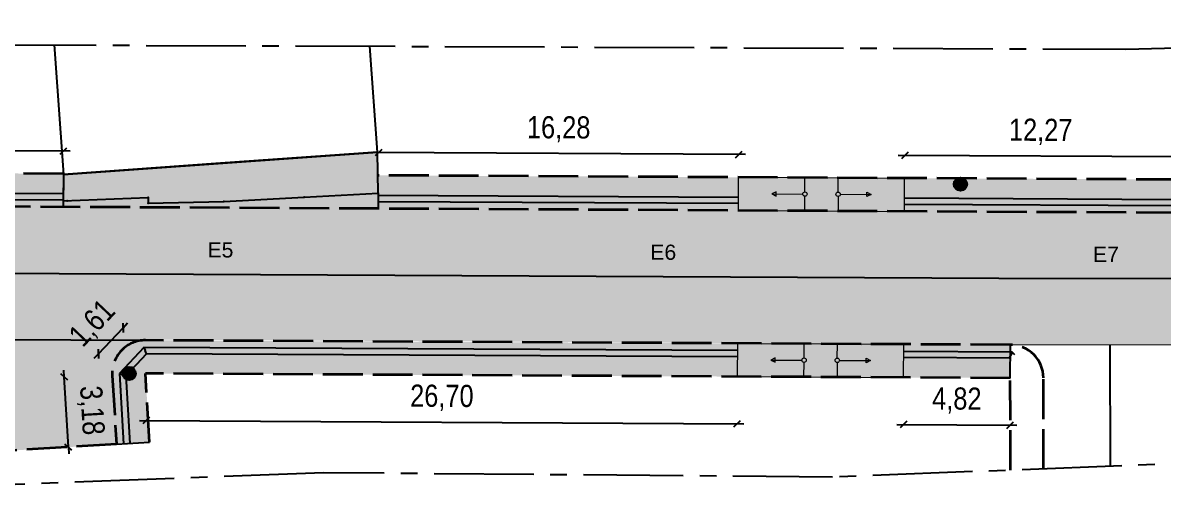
# Model space of a CAD drawing. Header units: feet. Extents: x 203667 to 205527, y 9204857 to 9205156.
# Drawn here: x 204262.3 to 204313.8, y 9205023.3 to 9205044.9 of the extents above; entities that cross this region are included whole.
import ezdxf

# ---------------------------------------------------------------- set-up
doc = ezdxf.new("R2010")
doc.units = ezdxf.units.FT
doc.header["$LTSCALE"] = 0.3
doc.header["$MEASUREMENT"] = 0
for name, pattern in [('ACAD_ISO02W100', [15, 12, -3]), ('CENTER2', [1.125, 0.75, -0.125, 0.125, -0.125]), ('CONTINUO', [0])]:
    doc.linetypes.add(name, pattern=pattern)
for name, color, linetype in [('_EIXO PROJETADO', 2, 'Continuous'), ('C-ROAD-CNTR-N', 92, 'Continuous'), ('CALÇADA', 3, 'Continuous'), ('Calçada Projetada', 20, 'Continuous'), ('cotas1', 7, 'Continuous'), ('Edificação Existente', 1, 'Continuous'), ('F-HZ-ESTACA', 98, 'Continuous'), ('MF', 7, 'CONTINUO'), ('Pavimento projetado', 51, 'Continuous'), ('PONTOS_SUBSTITUIDOS', 7, 'Continuous'), ('Poste e Rede Elétrica', 6, 'Continuous'), ('SINALIZACAO', 1, 'Continuous')]:
    doc.layers.add(name, color=color, linetype=linetype)
for name, color, linetype, lineweight in [('Alvenaria de 1 Vez', 6, 'ACAD_ISO02W100', 35), ('Cotas Acessibilidade', 5, 'Continuous', 25), ('Cotas Calçadas', 7, 'Continuous', 25), ('EDIF', 7, 'Continuous', 0), ('MEIO FIO PROJETADO', 7, 'ACAD_ISO02W100', 35), ('PENA015', 1, 'Continuous', 15)]:
    doc.layers.add(name, color=color, linetype=linetype, lineweight=lineweight)
doc.styles.add('Arial', font='arial.ttf')
doc.styles.add('TARCISIO', font='swissci.ttf')
doc.dimstyles.new('Cota Piso Tatil', dxfattribs={"dimtxt": 1, "dimasz": 0.3, "dimexe": 1, "dimexo": 1, "dimgap": 0.5, "dimtad": 1, "dimzin": 4, "dimtxsty": 'TARCISIO', "dimblk": 'OBLIQUE', "dimcen": -2, "dimdle": 0.3, "dimse1": 1, "dimse2": 1, "dimclrd": 256, "dimclre": 256, "dimclrt": 5, "dimadec": 0, "dimazin": 0, "dimtfac": 1, "dimtix": 1, "dimtmove": 0, "dimatfit": 3, "dimldrblk": 'DOT', "dimfxl": 1, "dimlwd": -1, "dimlwe": -1, "dimarcsym": 0})

# ---------------------------------------------------------------- blocks, each defined once
blk = doc.blocks.new('r150')
at = {"linetype": 'Continuous'}
h = blk.add_hatch(color=4, dxfattribs=at)
h.dxf.hatch_style = 1
edge = h.paths.add_edge_path()
edge.add_arc((0, 0.907), 0.1, 180, 270, ccw=False)
edge.add_line((-0.1, 0.907), (-1.3, 0.907))
edge.add_line((-1.3, 0.907), (-1.3, 0.807))
edge.add_line((-1.3, 0.807), (-1.5, 0.907))
edge.add_line((-1.5, 0.907), (-1.3, 1.007))
edge.add_line((-1.3, 1.007), (-1.3, 0.907))
edge.add_line((-1.3, 0.907), (-0.1, 0.907))
edge.add_arc((0, 0.907), 0.1, 90, 180, ccw=False)
edge.add_line((0, 1.007), (0, 1.65))
edge.add_line((0, 1.65), (-3, 1.65))
edge.add_line((-3, 1.65), (-3, 0.15))
edge.add_line((-3, 0.15), (0, 0.15))
edge.add_line((0, 0.15), (0, 0.807))
edge = h.paths.add_edge_path()
edge.add_arc((1.5, 0.907), 0.1, 180, 270, ccw=False)
edge.add_arc((1.5, 0.907), 0.1, 90, 180, ccw=False)
edge.add_line((1.5, 1.007), (1.5, 1.65))
edge.add_line((1.5, 1.65), (0, 1.65))
edge.add_line((0, 1.65), (0, 1.007))
edge.add_arc((0, 0.907), 0.1, 0, 90, ccw=False)
edge.add_arc((0, 0.907), 0.1, -90, 0, ccw=False)
edge.add_line((0, 0.807), (0, 0.15))
edge.add_line((0, 0.15), (1.5, 0.15))
edge.add_line((1.5, 0.15), (1.5, 0.807))
edge = h.paths.add_edge_path()
edge.add_line((4.5, 1.65), (1.5, 1.65))
edge.add_line((1.5, 1.65), (1.5, 1.007))
edge.add_arc((1.5, 0.907), 0.1, 0, 90, ccw=False)
edge.add_line((1.6, 0.907), (2.8, 0.907))
edge.add_line((2.8, 0.907), (2.8, 1.007))
edge.add_line((2.8, 1.007), (3, 0.907))
edge.add_line((3, 0.907), (2.8, 0.807))
edge.add_line((2.8, 0.807), (2.8, 0.907))
edge.add_line((2.8, 0.907), (1.6, 0.907))
edge.add_arc((1.5, 0.907), 0.1, -90, 0, ccw=False)
edge.add_line((1.5, 0.807), (1.5, 0.15))
edge.add_line((1.5, 0.15), (4.5, 0.15))
edge.add_line((4.5, 0.15), (4.5, 1.65))
at = {"layer": 'PENA015', "color": 7}
for points in [[(-3, 0.15), (-3, 1.65)], [(-3, 1.65), (4.5, 1.65)], [(0, 1.007), (0, 1.65)], [(1.5, 1.007), (1.5, 1.65)], [(4.5, 0.15), (4.5, 1.65)], [(-1.3, 1.007), (-1.5, 0.907), (-1.3, 0.807)], [(-1.5, 0.907), (-0.1, 0.907)], [(-1.3, 0.807), (-1.3, 1.007)], [(0, 0.15), (0, 0.807)], [(1.5, 0.807), (1.5, 0.15)], [(1.6, 0.907), (3, 0.907)], [(2.8, 0.807), (2.8, 1.007)], [(2.8, 1.007), (3, 0.907), (2.8, 0.807)], [(-3, 0.15), (4.5, 0.15)]]:
    blk.add_lwpolyline(points, dxfattribs=at)
for centre in [(0, 0.907), (1.5, 0.907)]:
    blk.add_circle(centre, 0.1, dxfattribs=at)
blk = doc.blocks.new('_Oblique')
at = {"layer": 'cotas1', "color": 0, "lineweight": -2}
blk.add_line((-0.5, -0.5), (0.5, 0.5), dxfattribs=at)
blk = doc.blocks.new('*D208')
at = {"layer": 'Cotas Acessibilidade', "transparency": 16777216}
for p, q in [((204264.189, 9205028.942), (204264.17, 9205029.241)), ((204264.381, 9205025.764), (204264.189, 9205028.942)), ((204264.381, 9205025.764), (204264.399, 9205025.464))]:
    blk.add_line(p, q, dxfattribs=at)
at = {"layer": 'Defpoints', "color": 0, "transparency": 16777216}
for p in [(204264.189, 9205028.942), (204266.683, 9205029.093, -0.002), (204266.875, 9205025.915, -0.002)]:
    blk.add_point(p, dxfattribs=at)
at = {"layer": 'Cotas Acessibilidade', "transparency": 16777216, "xscale": 0.3, "yscale": 0.3, "zscale": 0.3}
for p, rotation in [((204264.189, 9205028.942), 273.4680787032819), ((204264.381, 9205025.764), 93.46807870328189)]:
    blk.add_blockref('_Oblique', p, dxfattribs=dict(at, rotation=rotation))
at = {"layer": 'Cotas Acessibilidade', "color": 5, "transparency": 16777216, "insert": (204265.379, 9205027.419), "char_height": 1, "attachment_point": 5, "rotation": 273.4681, "style": 'TARCISIO'}
blk.add_mtext('3,18', dxfattribs=at)
blk = doc.blocks.new('_Dot')
at = {"color": 0, "linetype": 'ByBlock', "lineweight": -2}
blk.add_line((-0.5, 0), (-1, 0), dxfattribs=at)
at = {"color": 0, "linetype": 'ByBlock', "const_width": 0.5}
blk.add_lwpolyline([(-0.25, 0, 1), (0.25, 0, 1)], format="xyb", close=True, dxfattribs=at)
blk = doc.blocks.new('*D209')
at = {"layer": 'Cotas Acessibilidade', "transparency": 16777216}
for p, q in [((204266.851, 9205031.153), (204267.057, 9205031.37)), ((204265.743, 9205029.982), (204266.851, 9205031.153)), ((204265.743, 9205029.982), (204265.537, 9205029.764))]:
    blk.add_line(p, q, dxfattribs=at)
at = {"layer": 'Defpoints', "color": 0, "transparency": 16777216}
for p in [(204266.851, 9205031.153), (204267.79, 9205030.264, -0.002), (204266.683, 9205029.093, -0.002)]:
    blk.add_point(p, dxfattribs=at)
at = {"layer": 'Cotas Acessibilidade', "transparency": 16777216, "xscale": 0.3, "yscale": 0.3, "zscale": 0.3}
for p, rotation in [((204266.851, 9205031.153), 226.5839045024951), ((204265.743, 9205029.982), 46.58390450249513)]:
    blk.add_blockref('_Oblique', p, dxfattribs=dict(at, rotation=rotation))
at = {"layer": 'Cotas Acessibilidade', "color": 5, "transparency": 16777216, "insert": (204265.501, 9205031.32), "char_height": 1, "attachment_point": 5, "rotation": 46.5839, "style": 'TARCISIO'}
blk.add_mtext('1,61', dxfattribs=at)
blk = doc.blocks.new('*D397')
at = {"layer": 'Cotas Acessibilidade', "transparency": 16777216}
blk.add_line((204267.594, 9205026.963), (204294.894, 9205026.82), dxfattribs=at)
at = {"layer": 'Defpoints', "color": 0, "transparency": 16777216}
for p in [(204267.91, 9205029.983, -0.002), (204294.61, 9205029.843, -0.002), (204294.594, 9205026.822)]:
    blk.add_point(p, dxfattribs=at)
at = {"layer": 'Cotas Acessibilidade', "transparency": 16777216, "xscale": 0.3, "yscale": 0.3, "zscale": 0.3}
for p, rotation in [((204267.894, 9205026.962), 179.6997302862394), ((204294.594, 9205026.822), 359.6997302862393)]:
    blk.add_blockref('_Oblique', p, dxfattribs=dict(at, rotation=rotation))
at = {"layer": 'Cotas Acessibilidade', "color": 5, "transparency": 16777216, "insert": (204281.25, 9205027.988), "char_height": 1, "attachment_point": 5, "rotation": 359.6997, "style": 'TARCISIO'}
blk.add_mtext('26,70', dxfattribs=at)
blk = doc.blocks.new('*D210')
at = {"layer": 'Cotas Acessibilidade', "transparency": 16777216}
blk.add_line((204301.794, 9205026.785), (204307.213, 9205026.756), dxfattribs=at)
at = {"layer": 'Defpoints', "color": 0, "transparency": 16777216}
for p in [(204302.109, 9205029.804, 0), (204306.929, 9205029.778, 0), (204306.913, 9205026.758)]:
    blk.add_point(p, dxfattribs=at)
at = {"layer": 'Cotas Acessibilidade', "transparency": 16777216, "xscale": 0.3, "yscale": 0.3, "zscale": 0.3}
for p, rotation in [((204302.094, 9205026.783), 179.6997302852721), ((204306.913, 9205026.758), 359.6997302852721)]:
    blk.add_blockref('_Oblique', p, dxfattribs=dict(at, rotation=rotation))
at = {"layer": 'Cotas Acessibilidade', "color": 5, "transparency": 16777216, "insert": (204304.509, 9205027.866), "char_height": 1, "attachment_point": 5, "rotation": 359.6997, "style": 'TARCISIO'}
blk.add_mtext('4,82', dxfattribs=at)
blk = doc.blocks.new('*D213')
at = {"layer": 'Cotas Acessibilidade', "transparency": 16777216}
blk.add_line((204314.726, 9205038.869), (204301.857, 9205038.936), dxfattribs=at)
at = {"layer": 'Defpoints', "color": 0, "transparency": 16777216}
for p in [(204302.157, 9205038.934), (204302.147, 9205037.014, 0), (204314.416, 9205036.949, 0)]:
    blk.add_point(p, dxfattribs=at)
at = {"layer": 'Cotas Acessibilidade', "transparency": 16777216, "xscale": 0.3, "yscale": 0.3, "zscale": 0.3}
for p, rotation in [((204302.157, 9205038.934), 179.6997302898285), ((204314.426, 9205038.87), 359.6997302898284)]:
    blk.add_blockref('_Oblique', p, dxfattribs=dict(at, rotation=rotation))
at = {"layer": 'Cotas Acessibilidade', "color": 5, "transparency": 16777216, "insert": (204308.297, 9205039.998), "char_height": 1, "attachment_point": 5, "rotation": 359.6997, "style": 'TARCISIO'}
blk.add_mtext('12,27', dxfattribs=at)
blk = doc.blocks.new('*D401')
at = {"layer": 'Cotas Acessibilidade', "transparency": 16777216}
blk.add_line((204294.957, 9205038.972), (204278.082, 9205039.061), dxfattribs=at)
at = {"layer": 'Defpoints', "color": 0, "transparency": 16777216}
for p in [(204278.382, 9205039.059), (204278.372, 9205037.138), (204294.647, 9205037.053)]:
    blk.add_point(p, dxfattribs=at)
at = {"layer": 'Cotas Acessibilidade', "transparency": 16777216, "xscale": 0.3, "yscale": 0.3, "zscale": 0.3}
for p, rotation in [((204278.382, 9205039.059), 179.6997301804693), ((204294.657, 9205038.974), 359.6997301804694)]:
    blk.add_blockref('_Oblique', p, dxfattribs=dict(at, rotation=rotation))
at = {"layer": 'Cotas Acessibilidade', "color": 5, "transparency": 16777216, "insert": (204286.526, 9205040.112), "char_height": 1, "attachment_point": 5, "rotation": 359.6997, "style": 'TARCISIO'}
blk.add_mtext('16,28', dxfattribs=at)
blk = doc.blocks.new('*D143')
at = {"layer": 'Cotas Acessibilidade', "transparency": 16777216}
blk.add_line((204264.461, 9205039.132), (204254.646, 9205039.183), dxfattribs=at)
at = {"layer": 'Defpoints', "color": 0, "transparency": 16777216}
for p in [(204254.946, 9205039.182), (204254.936, 9205037.261, 0), (204264.151, 9205037.213, 0)]:
    blk.add_point(p, dxfattribs=at)
at = {"layer": 'Cotas Acessibilidade', "transparency": 16777216, "xscale": 0.3, "yscale": 0.3, "zscale": 0.3}
for p, rotation in [((204254.946, 9205039.182), 179.6997302902774), ((204264.161, 9205039.134), 359.6997302902774)]:
    blk.add_blockref('_Oblique', p, dxfattribs=dict(at, rotation=rotation))
at = {"layer": 'Cotas Acessibilidade', "color": 5, "transparency": 16777216, "insert": (204259.559, 9205040.253), "char_height": 1, "attachment_point": 5, "rotation": 359.6997, "style": 'TARCISIO'}
blk.add_mtext('9,21', dxfattribs=at)

msp = doc.modelspace()

# ---------------------------------------------------------------- hatches: boundary and pattern name
at = {"layer": 'CALÇADA'}
h = msp.add_hatch(color=3, dxfattribs=at)
h.dxf.hatch_style = 1
h.paths.add_polyline_path([(204278.373, 9205037.235), (204278.336, 9205039.08), (204271.246, 9205038.58), (204264.157, 9205038.08), (204264.149, 9205036.891), (204267.978, 9205037.035), (204267.986, 9205036.776), (204271.407, 9205036.85), (204275.024, 9205037.044)])
at = {"layer": 'Calçada Projetada'}
h = msp.add_hatch(color=256, dxfattribs=at)
h.dxf.hatch_style = 1
h.paths.add_polyline_path([(204264.147, 9205036.608), (204264.155, 9205038.108), (204254.955, 9205038.156), (204227.039, 9205039.16), (204227.049, 9205037.658), (204254.924, 9205036.656)])
h = msp.add_hatch(color=256, dxfattribs=at)
h.dxf.hatch_style = 1
h.paths.add_polyline_path([(204314.414, 9205036.344), (204314.411, 9205037.844), (204278.357, 9205038.033), (204278.373, 9205037.235), (204278.369, 9205036.533)])
h = msp.add_hatch(color=256, dxfattribs=at)
h.dxf.hatch_style = 1
h.paths.add_polyline_path([(204278.369, 9205036.533), (204278.373, 9205037.235), (204275.024, 9205037.044), (204271.407, 9205036.85), (204267.986, 9205036.776), (204267.978, 9205037.035), (204264.149, 9205036.891), (204264.147, 9205036.608)])
h = msp.add_hatch(color=256, dxfattribs=at)
h.dxf.hatch_style = 1
h.paths.add_polyline_path([(204306.924, 9205028.883), (204306.932, 9205030.383), (204267.868, 9205030.588, 0.414214), (204266.36, 9205029.096)])
h = msp.add_hatch(color=256, dxfattribs=at)
h.dxf.hatch_style = 1
h.paths.add_polyline_path([(204267.86, 9205029.088), (204266.36, 9205029.096, 0.016444), (204266.363, 9205028.997), (204266.551, 9205025.895), (204268.048, 9205025.986)])
at = {"layer": 'Pavimento projetado', "lineweight": 20}
h = msp.add_hatch(color=256, dxfattribs=at)
h.dxf.hatch_style = 1
h.paths.add_polyline_path([(204306.932, 9205030.383), (204315.916, 9205030.392), (204315.877, 9205036.354), (204254.922, 9205036.656), (204227.047, 9205037.658), (204227.086, 9205031.653), (204254.754, 9205030.657), (204256.038, 9205030.65), (204261.852, 9205030.62), (204268.387, 9205030.621)])
h = msp.add_hatch(color=256, dxfattribs=at)
h.dxf.hatch_style = 1
h.paths.add_polyline_path([(204262.172, 9205025.63), (204261.854, 9205030.62), (204256.038, 9205030.65, -0.395079), (204257.527, 9205029.241), (204257.762, 9205025.363)])
h.paths.add_polyline_path([(204266.551, 9205025.895), (204266.363, 9205028.997, -0.433611), (204267.868, 9205030.588), (204261.854, 9205030.62), (204262.172, 9205025.63)])
at = {"layer": 'Poste e Rede Elétrica', "linetype": 'ByBlock'}
h = msp.add_hatch(color=256, dxfattribs=at)
h.dxf.hatch_style = 1
h.paths.add_polyline_path([(204304.656, 9205037.939, 1), (204304.692, 9205037.338, 1)])
h = msp.add_hatch(color=256, dxfattribs=at)
h.dxf.hatch_style = 1
h.paths.add_polyline_path([(204267.106, 9205029.393, 1), (204267.142, 9205028.792, 1)])

# ---------------------------------------------------------------- linework, layer by layer
at = {"layer": '_EIXO PROJETADO', "linetype": 'CENTER2', "ltscale": 20}
msp.add_lwpolyline([(204356.919, 9205024.86), (204318.7, 9205025.183), (204298.898, 9205024.41), (204275.91, 9205024.607), (204241.175, 9205023.278), (204227.33, 9205025.569), (204166.355, 9205025.889), (204166.317, 9205043.106), (204227.391, 9205044.065), (204312.137, 9205043.731), (204355.263, 9205044.922), (204356.919, 9205024.86)], dxfattribs=at)
at = {"layer": 'Alvenaria de 1 Vez', "ltscale": 0.5}
msp.add_line((204268.048, 9205025.986), (204267.86, 9205029.088), dxfattribs=at)
for points in [[(204264.155, 9205038.108), (204254.886, 9205038.156)], [(204314.411, 9205037.844), (204278.357, 9205038.033)], [(204306.93, 9205024.724), (204306.924, 9205028.883), (204267.86, 9205029.088)]]:
    msp.add_lwpolyline(points, dxfattribs=at)
at = {"layer": 'C-ROAD-CNTR-N', "color": 98, "linetype": 'Continuous', "lineweight": -3, "flags": 128}
msp.add_lwpolyline([(204171.274, 9205033.595), (204203.941, 9205034.016), (204226.924, 9205034.661), (204254.862, 9205033.656), (204306.412, 9205033.386), (204315.891, 9205033.373, 0.001872), (204315.902, 9205033.373), (204352.134, 9205033.595)], format="xyb", dxfattribs=at)
msp.add_lwpolyline([(204311.422, 9205030.38), (204311.43, 9205024.899)], dxfattribs=at)
at = {"layer": 'CALÇADA', "color": 3}
msp.add_lwpolyline([(204264.157, 9205038.08), (204264.149, 9205036.891), (204267.978, 9205037.035), (204267.986, 9205036.776), (204271.407, 9205036.85), (204275.024, 9205037.044), (204278.373, 9205037.235), (204278.336, 9205039.08), (204271.246, 9205038.58)], close=True, dxfattribs=at)
at = {"layer": 'Calçada Projetada'}
for p, q in [((204264.155, 9205038.108), (204264.147, 9205036.608)), ((204278.373, 9205037.235), (204278.369, 9205036.533)), ((204266.551, 9205025.895), (204268.048, 9205025.986))]:
    msp.add_line(p, q, dxfattribs=at)
at = {"layer": 'Cotas Acessibilidade', "color": 5}
for p, q in [((204254.93, 9205036.981, 0), (204264.149, 9205036.933, 0)), ((204254.936, 9205037.261, 0), (204264.151, 9205037.213, 0)), ((204278.372, 9205037.138), (204294.647, 9205037.053)), ((204302.147, 9205037.014, 0), (204314.416, 9205036.949, 0)), ((204278.371, 9205036.858), (204294.646, 9205036.773)), ((204302.146, 9205036.734, 0), (204314.417, 9205036.669, 0)), ((204267.79, 9205030.264, -0.002), (204266.683, 9205029.093, -0.002)), ((204294.611, 9205030.123, -0.002), (204267.79, 9205030.264, -0.002)), ((204267.79, 9205030.264, -0.002), (204267.85, 9205030.123, -0.002)), ((204267.91, 9205029.983, -0.002), (204266.969, 9205028.989, -0.002)), ((204267.91, 9205029.983, -0.002), (204267.85, 9205030.123, -0.002)), ((204294.61, 9205029.843, -0.002), (204267.91, 9205029.983, -0.002)), ((204306.886, 9205029.779, 0), (204302.109, 9205029.804, 0)), ((204307.003, 9205030.058, 0), (204302.111, 9205030.084, 0)), ((204306.886, 9205029.779, 0), (204306.944, 9205029.918, 0)), ((204306.929, 9205029.735, 0), (204306.886, 9205029.779, 0)), ((204307.003, 9205030.058, 0), (204306.944, 9205029.918, 0)), ((204307.127, 9205029.933, 0), (204307.003, 9205030.058, 0)), ((204266.683, 9205029.093, -0.002), (204266.875, 9205025.915, -0.002)), ((204266.683, 9205029.093, -0.002), (204266.826, 9205029.041, -0.002)), ((204266.969, 9205028.989, -0.002), (204266.826, 9205029.041, -0.002)), ((204266.969, 9205028.989, -0.002), (204267.155, 9205025.932, -0.002))]:
    msp.add_line(p, q, dxfattribs=at)
at = {"layer": 'Cotas Calçadas'}
for p, q in [((204255.939, 9205030.651), (204267.868, 9205030.588)), ((204306.924, 9205028.883), (204306.932, 9205030.383))]:
    msp.add_line(p, q, dxfattribs=at)
at = {"layer": 'EDIF'}
for p in [(204278.336, 9205039.08), (204264.157, 9205038.08)]:
    msp.add_point(p, dxfattribs=at)
at = {"layer": 'Edificação Existente', "color": 1}
msp.add_lwpolyline([(204263.745, 9205043.922), (204264.157, 9205038.08), (204278.336, 9205039.08), (204277.999, 9205043.865)], dxfattribs=at)
msp.add_lwpolyline([(204263.745, 9205043.922), (204264.157, 9205038.08), (204278.336, 9205039.08), (204277.999, 9205043.865)], dxfattribs=at)
msp.add_lwpolyline([(204263.745, 9205043.922), (204264.157, 9205038.08), (204278.336, 9205039.08), (204277.999, 9205043.865)], dxfattribs=at)
at = {"layer": 'MEIO FIO PROJETADO', "color": 1, "ltscale": 0.5}
msp.add_line((204266.551, 9205025.895), (204257.762, 9205025.363), dxfattribs=at)
at = {"layer": 'MEIO FIO PROJETADO', "ltscale": 0.5}
msp.add_lwpolyline([(204314.414, 9205036.344), (204254.924, 9205036.656), (204227.049, 9205037.658)], dxfattribs=at)
msp.add_lwpolyline([(204308.43, 9205024.782), (204308.424, 9205028.886, 0.412258), (204306.932, 9205030.383), (204267.868, 9205030.588, 0.433611), (204266.363, 9205028.997), (204266.551, 9205025.895)], format="xyb", dxfattribs=at)
at = {"layer": 'MF'}
for p in [(204267.978, 9205037.035), (204275.024, 9205037.044), (204278.373, 9205037.235), (204264.325, 9205036.89), (204267.986, 9205036.776), (204271.407, 9205036.85)]:
    msp.add_point(p, dxfattribs=at)
at = {"layer": 'Pavimento projetado', "lineweight": 20}
msp.add_line((204306.932, 9205030.383), (204315.916, 9205030.392), dxfattribs=at)
at = {"layer": 'PONTOS_SUBSTITUIDOS'}
msp.add_point((204304.674, 9205037.638), dxfattribs=at)
msp.add_point((204304.674, 9205037.638), dxfattribs=at)
at = {"layer": 'Poste e Rede Elétrica', "linetype": 'ByBlock'}
for centre in [(204304.674, 9205037.638), (204267.124, 9205029.093)]:
    msp.add_circle(centre, 0.301, dxfattribs=at)

# ---------------------------------------------------------------- block references
at = {"layer": 'SINALIZACAO', "extrusion": (-3.1738e-11, -6.05602e-09, 1), "rotation": 359.6997302888366}
for p in [(204297.643, 9205036.282, 0), (204297.604, 9205028.782, -0.002)]:
    msp.add_blockref('r150', p, dxfattribs=at)

# ---------------------------------------------------------------- texts
at = {"layer": 'F-HZ-ESTACA', "color": 98, "linetype": 'Continuous', "lineweight": -3, "char_height": 0.6858, "attachment_point": 8, "style": 'Arial'}
for s, insert, rotation in [('{\\fArial|b0|i0|c0|p2;E5}', (204271.248, 9205034.318), 359.6997), ('{\\fArial|b0|i0|c0|p2;E6}', (204291.247, 9205034.213), 359.6997), ('{\\fArial|b0|i0|c0|p2;E7}', (204311.244, 9205034.129), 359.9488)]:
    msp.add_mtext(s, dxfattribs=dict(at, insert=insert, rotation=rotation))

# ---------------------------------------------------------------- dimensions: what is measured, and where the dimension line sits
at = {"layer": 'Cotas Acessibilidade'}
for p1, p2, distance, picture, middle in [((204264.1509, 9205037.2127, 0), (204254.9362, 9205037.261, 0), -1.9209, '*D143', (204259.5593, 9205040.2535)), ((204294.647, 9205037.053), (204278.372, 9205037.138), -1.921, '*D401', (204286.526, 9205040.112)), ((204314.416, 9205036.949, 0), (204302.147, 9205037.014, 0), -1.921, '*D213', (204308.297, 9205039.998)), ((204266.683, 9205029.093, -0.002), (204267.79, 9205030.264, -0.002), 1.293, '*D209', (204265.501, 9205031.32)), ((204267.91, 9205029.983, -0.002), (204294.61, 9205029.843, -0.002), -3.021, '*D397', (204281.25, 9205027.988)), ((204302.109, 9205029.804, 0), (204306.929, 9205029.778, 0), -3.021, '*D210', (204304.509, 9205027.866)), ((204266.875, 9205025.915, -0.002), (204266.683, 9205029.093, -0.002), 2.499, '*D208', (204265.379, 9205027.419))]:
    dim = msp.add_aligned_dim(p1=p1, p2=p2, distance=distance, dimstyle='Cota Piso Tatil', dxfattribs=at)
    dim.commit()
    dim.dimension.update_dxf_attribs({"geometry": picture, "text_midpoint": middle})

doc.saveas('drawing.dxf')
